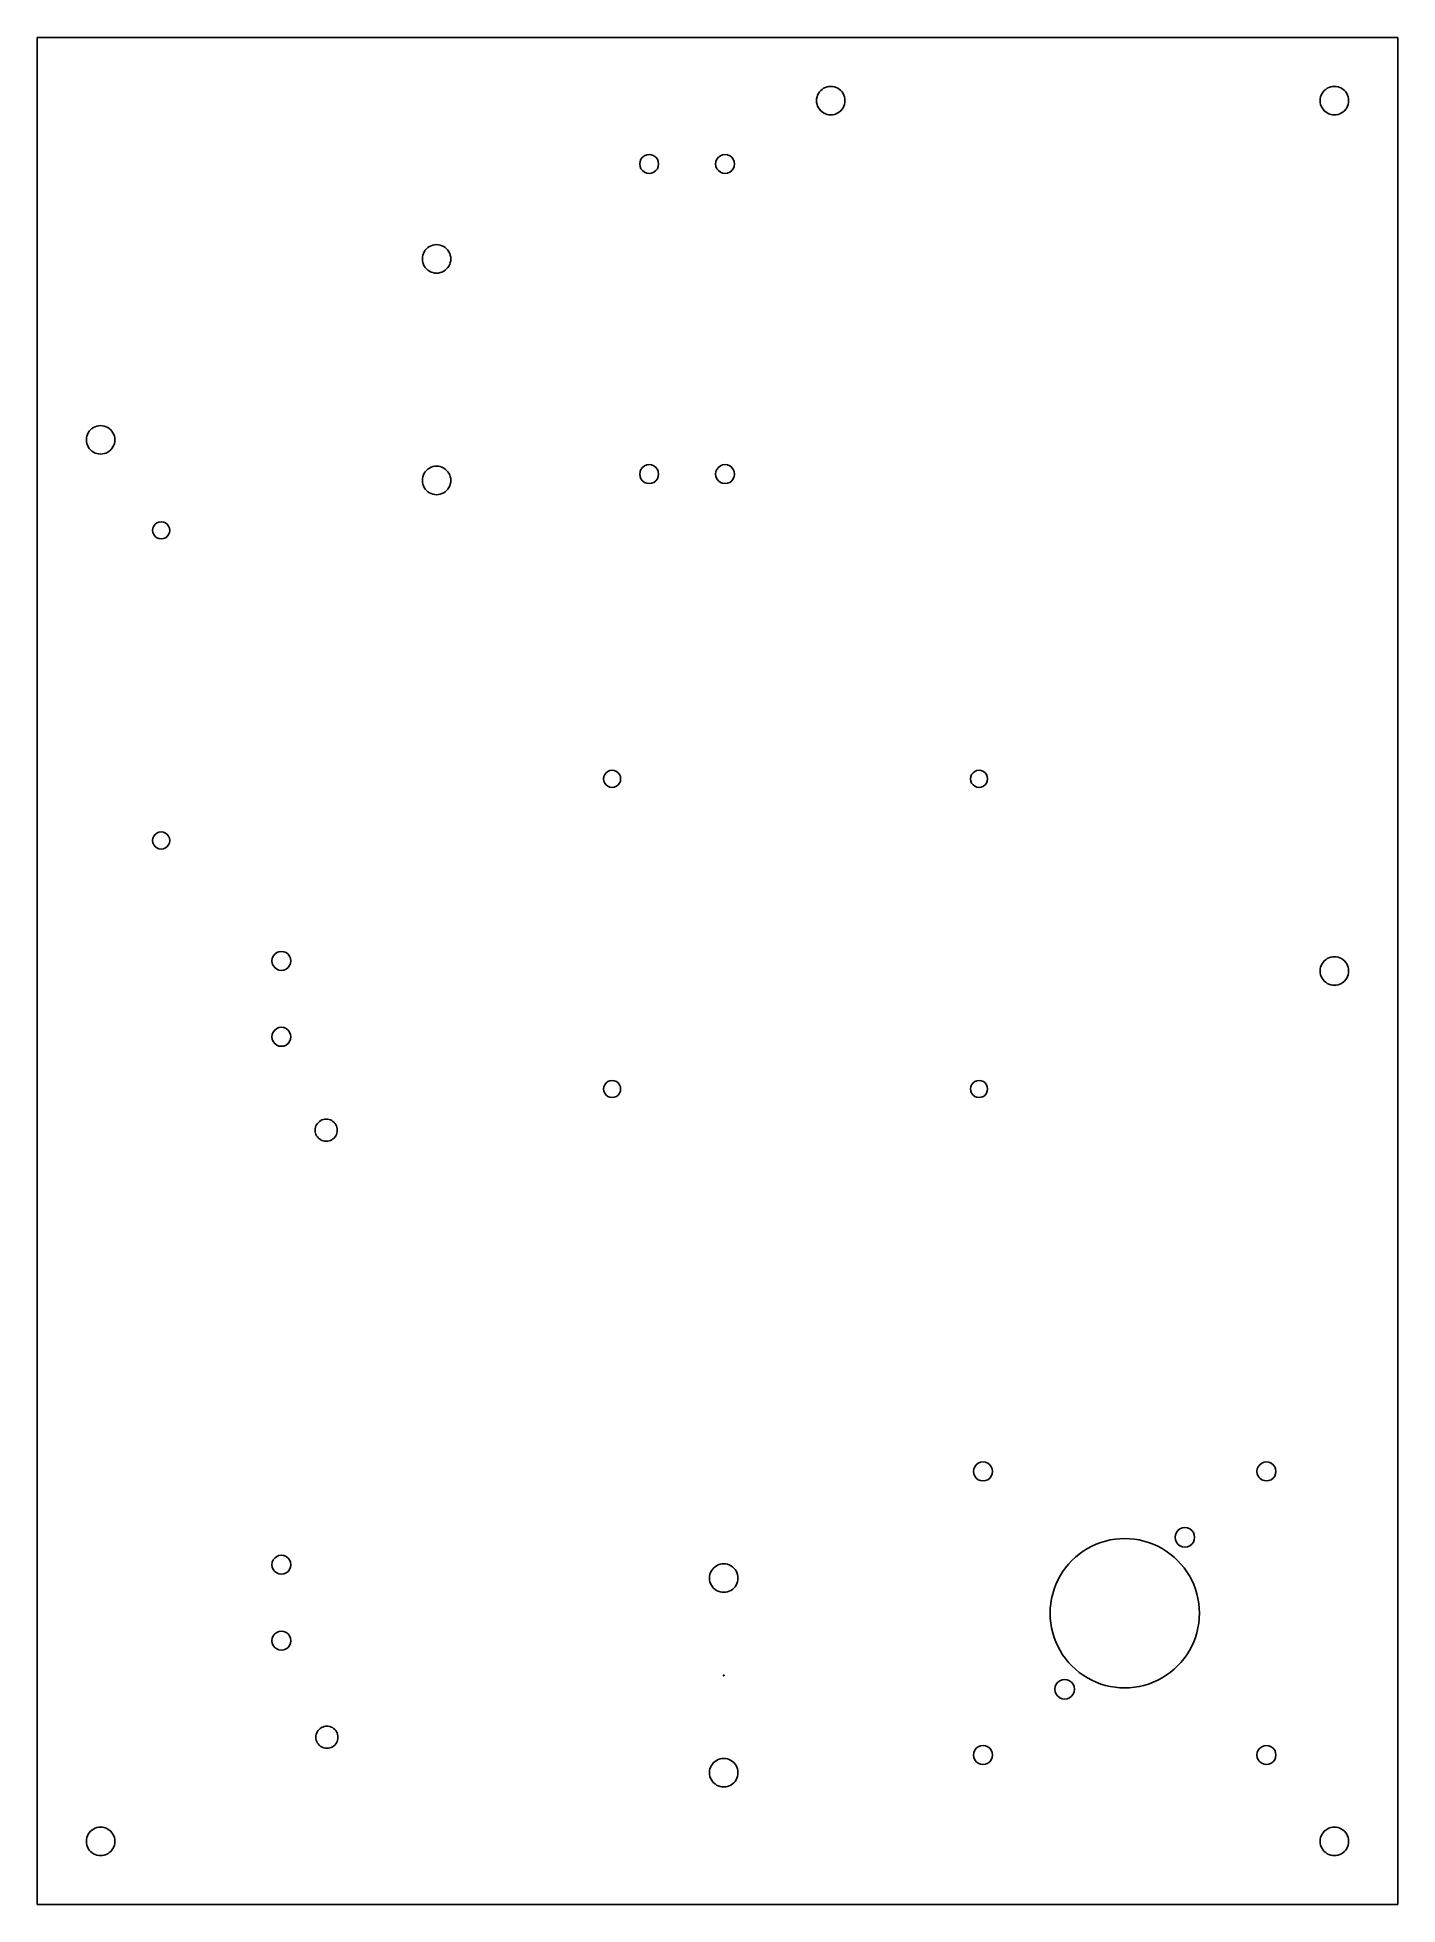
# Model space of a CAD drawing. Extents: x 15 to 624, y 47 to 884.
import ezdxf

# ---------------------------------------------------------------- set-up
doc = ezdxf.new("R2010")
doc.units = 0
doc.layers.get('0').update_dxf_attribs({"linetype": 'CONTINUOUS'})

msp = doc.modelspace()

# ---------------------------------------------------------------- linework, layer by layer
at = {"color": 7}
for points in [[(14.992679, 883.604377), (14.992679, 47.383915)], [(14.992679, 883.604377), (624.441495, 883.604377)], [(624.441495, 883.604377), (624.441495, 47.383915)], [(14.992679, 47.383915), (624.441495, 47.383915)]]:
    msp.add_lwpolyline(points, dxfattribs=at)
for points in [[(376.835197, 855.257921)], [(602.47299, 855.257921)], [(293.35488, 826.911464)], [(327.370628, 826.911464)], [(200.23677, 784.391779)], [(49.717088, 703.352552)], [(293.35488, 688.013822)], [(327.370628, 688.013822)], [(200.23677, 685.179182)], [(74.309902, 662.83063)], [(276.31779, 551.561942)], [(440.72724, 551.561942)], [(74.309902, 523.932992)], [(128.605275, 470.02957)], [(602.47299, 465.49414)], [(128.605275, 436.013822)], [(276.31779, 412.664305)], [(440.72724, 412.664305)], [(149.379315, 394.194295)], [(442.926398, 241.38055)], [(569.918528, 241.38055)], [(533.49333, 211.90024)], [(128.605275, 199.604372)], [(328.87173, 193.640462)], [(535.61931, 177.884492)], [(128.605275, 165.588625)], [(322.681275, 150.05779)], [(479.635058, 143.868737)], [(149.68464, 122.351972)], [(442.926398, 114.388397)], [(569.918528, 114.388397)], [(328.87173, 106.475147)], [(49.717088, 75.73039)], [(602.47299, 75.73039)]]:
    msp.add_lwpolyline(points, close=True, dxfattribs=at)
for points in [[(373.64622, 860.781392), (371.672874, 861.920704), (369.241611, 861.920704), (367.268265, 860.781392)], [(599.285278, 860.785035), (597.311291, 861.925319), (594.878787, 861.925319), (592.9048, 860.785035)], [(367.268265, 860.781392), (365.294919, 859.64208), (364.079288, 857.536545), (364.079288, 855.257921)], [(364.079288, 855.257921), (364.079288, 852.979297), (365.294919, 850.873762), (367.268265, 849.73445)], [(376.835197, 855.257921), (376.835197, 857.536545), (375.619566, 859.64208), (373.64622, 860.781392)], [(373.64622, 849.73445), (375.619566, 850.873762), (376.835197, 852.979297), (376.835197, 855.257921)], [(592.9048, 860.785035), (590.930813, 859.644752), (589.715524, 857.537586), (589.717087, 855.257921)], [(589.717087, 855.257921), (589.715524, 852.978257), (590.930813, 850.871091), (592.9048, 849.730807)], [(602.47299, 855.257921), (602.474553, 857.537586), (601.259265, 859.644752), (599.285278, 860.785035)], [(599.285278, 849.730807), (601.259265, 850.871091), (602.474553, 852.978257), (602.47299, 855.257921)], [(367.268265, 849.73445), (369.241611, 848.595138), (371.672874, 848.595138), (373.64622, 849.73445)], [(592.9048, 849.730807), (594.878787, 848.590523), (597.311291, 848.590523), (599.285278, 849.730807)], [(286.976035, 830.596355), (285.660018, 829.836126), (284.849839, 828.431283), (284.850945, 826.911464)], [(291.22979, 830.596355), (289.913772, 831.356583), (288.292053, 831.356583), (286.976035, 830.596355)], [(293.35488, 826.911464), (293.355986, 828.431283), (292.545807, 829.836126), (291.22979, 830.596355)], [(320.991783, 830.596355), (319.675765, 829.836126), (318.865587, 828.431283), (318.866692, 826.911464)], [(325.245537, 830.596355), (323.92952, 831.356583), (322.3078, 831.356583), (320.991783, 830.596355)], [(327.370628, 826.911464), (327.371733, 828.431283), (326.561555, 829.836126), (325.245537, 830.596355)], [(284.850945, 826.911464), (284.849839, 825.391646), (285.660018, 823.986803), (286.976035, 823.226574)], [(286.976035, 823.226574), (288.292053, 822.466345), (289.913772, 822.466345), (291.22979, 823.226574)], [(291.22979, 823.226574), (292.545807, 823.986803), (293.355986, 825.391646), (293.35488, 826.911464)], [(318.866692, 826.911464), (318.865587, 825.391646), (319.675765, 823.986803), (320.991783, 823.226574)], [(320.991783, 823.226574), (322.3078, 822.466345), (323.92952, 822.466345), (325.245537, 823.226574)], [(325.245537, 823.226574), (326.561555, 823.986803), (327.371733, 825.391646), (327.370628, 826.911464)], [(190.66858, 789.918893), (188.694593, 788.778609), (187.479304, 786.671443), (187.480868, 784.391779)], [(197.049058, 789.918893), (195.075071, 791.059177), (192.642567, 791.059177), (190.66858, 789.918893)], [(200.23677, 784.391779), (200.238333, 786.671443), (199.023045, 788.778609), (197.049058, 789.918893)], [(187.480868, 784.391779), (187.479304, 782.112114), (188.694593, 780.004948), (190.66858, 778.864665)], [(190.66858, 778.864665), (192.642567, 777.724381), (195.075071, 777.724381), (197.049058, 778.864665)], [(197.049058, 778.864665), (199.023045, 780.004948), (200.238333, 782.112114), (200.23677, 784.391779)], [(40.150159, 708.876021), (38.176814, 707.73671), (36.961183, 705.631175), (36.961183, 703.352552)], [(36.961183, 703.352552), (36.961183, 701.073929), (38.176814, 698.968395), (40.150159, 697.829083)], [(46.528112, 708.876021), (44.554766, 710.015333), (42.123505, 710.015333), (40.150159, 708.876021)], [(49.717088, 703.352552), (49.717088, 705.631175), (48.501457, 707.73671), (46.528112, 708.876021)], [(46.528112, 697.829083), (48.501457, 698.968395), (49.717088, 701.073929), (49.717088, 703.352552)], [(40.150159, 697.829083), (42.123505, 696.689772), (44.554766, 696.689772), (46.528112, 697.829083)], [(190.66858, 690.706296), (188.694593, 689.566013), (187.479304, 687.458847), (187.480868, 685.179182)], [(197.049058, 690.706296), (195.075071, 691.84658), (192.642567, 691.84658), (190.66858, 690.706296)], [(200.23677, 685.179182), (200.238333, 687.458847), (199.023045, 689.566013), (197.049058, 690.706296)], [(286.976035, 691.698713), (285.660018, 690.938484), (284.849839, 689.533641), (284.850945, 688.013822)], [(284.850945, 688.013822), (284.849839, 686.494004), (285.660018, 685.089161), (286.976035, 684.328932)], [(291.22979, 691.698713), (289.913772, 692.458941), (288.292053, 692.458941), (286.976035, 691.698713)], [(293.35488, 688.013822), (293.355986, 689.533641), (292.545807, 690.938484), (291.22979, 691.698713)], [(291.22979, 684.328932), (292.545807, 685.089161), (293.355986, 686.494004), (293.35488, 688.013822)], [(320.991783, 691.698713), (319.675765, 690.938484), (318.865587, 689.533641), (318.866692, 688.013822)], [(318.866692, 688.013822), (318.865587, 686.494004), (319.675765, 685.089161), (320.991783, 684.328932)], [(325.245537, 691.698713), (323.92952, 692.458941), (322.3078, 692.458941), (320.991783, 691.698713)], [(327.370628, 688.013822), (327.371733, 689.533641), (326.561555, 690.938484), (325.245537, 691.698713)], [(325.245537, 684.328932), (326.561555, 685.089161), (327.371733, 686.494004), (327.370628, 688.013822)], [(187.480868, 685.179182), (187.479304, 682.899518), (188.694593, 680.792352), (190.66858, 679.652068)], [(190.66858, 679.652068), (192.642567, 678.511784), (195.075071, 678.511784), (197.049058, 679.652068)], [(197.049058, 679.652068), (199.023045, 680.792352), (200.238333, 682.899518), (200.23677, 685.179182)], [(286.976035, 684.328932), (288.292053, 683.568703), (289.913772, 683.568703), (291.22979, 684.328932)], [(320.991783, 684.328932), (322.3078, 683.568703), (323.92952, 683.568703), (325.245537, 684.328932)], [(68.569744, 666.144712), (67.385736, 665.461125), (66.656358, 664.197804), (66.656358, 662.83063)], [(66.656358, 662.83063), (66.656358, 661.463456), (67.385736, 660.200135), (68.569744, 659.516548)], [(72.396516, 666.144712), (71.212509, 666.828299), (69.753751, 666.828299), (68.569744, 666.144712)], [(74.309902, 662.83063), (74.309902, 664.197804), (73.580523, 665.461125), (72.396516, 666.144712)], [(72.396516, 659.516548), (73.580523, 660.200135), (74.309902, 661.463456), (74.309902, 662.83063)], [(68.569744, 659.516548), (69.753751, 658.832961), (71.212509, 658.832961), (72.396516, 659.516548)], [(270.577629, 554.876026), (269.393621, 554.192439), (268.664242, 552.929117), (268.664243, 551.561942)], [(274.404403, 554.876026), (273.220395, 555.559613), (271.761637, 555.559613), (270.577629, 554.876026)], [(276.31779, 551.561942), (276.31779, 552.929117), (275.588411, 554.192439), (274.404403, 554.876026)], [(434.987079, 554.876026), (433.803071, 554.192438), (433.073692, 552.929117), (433.073692, 551.561942)], [(438.813853, 554.876026), (437.629845, 555.559613), (436.171087, 555.559613), (434.987079, 554.876026)], [(440.72724, 551.561942), (440.72724, 552.929117), (439.997861, 554.192438), (438.813853, 554.876026)], [(268.664243, 551.561942), (268.664243, 550.194768), (269.393621, 548.931446), (270.577629, 548.247859)], [(270.577629, 548.247859), (271.761637, 547.564272), (273.220395, 547.564272), (274.404403, 548.247859)], [(274.404403, 548.247859), (275.588411, 548.931446), (276.31779, 550.194768), (276.31779, 551.561942)], [(433.073692, 551.561942), (433.073692, 550.194768), (433.803071, 548.931446), (434.987079, 548.247859)], [(434.987079, 548.247859), (436.171087, 547.564272), (437.629845, 547.564272), (438.813853, 548.247859)], [(438.813853, 548.247859), (439.997861, 548.931446), (440.72724, 550.194768), (440.72724, 551.561942)], [(68.569744, 527.247074), (67.385736, 526.563487), (66.656358, 525.300166), (66.656358, 523.932992)], [(72.396516, 527.247074), (71.212509, 527.930661), (69.753751, 527.930661), (68.569744, 527.247074)], [(74.309902, 523.932992), (74.309902, 525.300166), (73.580523, 526.563487), (72.396516, 527.247074)], [(66.656358, 523.932992), (66.656358, 522.565818), (67.385736, 521.302497), (68.569744, 520.61891)], [(68.569744, 520.61891), (69.753751, 519.935323), (71.212509, 519.935323), (72.396516, 520.61891)], [(72.396516, 520.61891), (73.580523, 521.302497), (74.309902, 522.565818), (74.309902, 523.932992)], [(122.22643, 473.71446), (120.910413, 472.954231), (120.100234, 471.549388), (120.10134, 470.02957)], [(120.10134, 470.02957), (120.100234, 468.509751), (120.910413, 467.104908), (122.22643, 466.344679)], [(126.480185, 473.71446), (125.164167, 474.474689), (123.542448, 474.474689), (122.22643, 473.71446)], [(128.605275, 470.02957), (128.606381, 471.549388), (127.796202, 472.954231), (126.480185, 473.71446)], [(126.480185, 466.344679), (127.796202, 467.104908), (128.606381, 468.509751), (128.605275, 470.02957)], [(592.9048, 471.021254), (590.930813, 469.88097), (589.715524, 467.773804), (589.717087, 465.49414)], [(599.285278, 471.021254), (597.311291, 472.161538), (594.878787, 472.161538), (592.9048, 471.021254)], [(602.47299, 465.49414), (602.474553, 467.773804), (601.259265, 469.88097), (599.285278, 471.021254)], [(122.22643, 466.344679), (123.542448, 465.584451), (125.164167, 465.584451), (126.480185, 466.344679)], [(589.717087, 465.49414), (589.715524, 463.214475), (590.930813, 461.107309), (592.9048, 459.967026)], [(592.9048, 459.967026), (594.878787, 458.826742), (597.311291, 458.826742), (599.285278, 459.967026)], [(599.285278, 459.967026), (601.259265, 461.107309), (602.474553, 463.214475), (602.47299, 465.49414)], [(122.22643, 439.698713), (120.910413, 438.938484), (120.100234, 437.533641), (120.10134, 436.013822)], [(120.10134, 436.013822), (120.100234, 434.494004), (120.910413, 433.089161), (122.22643, 432.328932)], [(126.480185, 439.698713), (125.164167, 440.458941), (123.542448, 440.458941), (122.22643, 439.698713)], [(128.605275, 436.013822), (128.606381, 437.533641), (127.796202, 438.938484), (126.480185, 439.698713)], [(126.480185, 432.328932), (127.796202, 433.089161), (128.606381, 434.494004), (128.605275, 436.013822)], [(122.22643, 432.328932), (123.542448, 431.568703), (125.164167, 431.568703), (126.480185, 432.328932)], [(270.577629, 415.978388), (269.393621, 415.294801), (268.664242, 414.031479), (268.664243, 412.664305)], [(268.664243, 412.664305), (268.664243, 411.29713), (269.393621, 410.033809), (270.577629, 409.350221)], [(274.404403, 415.978388), (273.220395, 416.661976), (271.761637, 416.661976), (270.577629, 415.978388)], [(276.31779, 412.664305), (276.31779, 414.031479), (275.588411, 415.294801), (274.404403, 415.978388)], [(274.404403, 409.350221), (275.588411, 410.033809), (276.31779, 411.29713), (276.31779, 412.664305)], [(434.987079, 415.978388), (433.803071, 415.294801), (433.073692, 414.031479), (433.073692, 412.664305)], [(433.073692, 412.664305), (433.073692, 411.29713), (433.803071, 410.033809), (434.987079, 409.350221)], [(438.813853, 415.978388), (437.629845, 416.661975), (436.171087, 416.661975), (434.987079, 415.978388)], [(440.72724, 412.664305), (440.72724, 414.031479), (439.997861, 415.294801), (438.813853, 415.978388)], [(438.813853, 409.350221), (439.997861, 410.033809), (440.72724, 411.29713), (440.72724, 412.664305)], [(270.577629, 409.350221), (271.761637, 408.666634), (273.220395, 408.666634), (274.404403, 409.350221)], [(434.987079, 409.350221), (436.171087, 408.666634), (437.629845, 408.666634), (438.813853, 409.350221)], [(141.937009, 398.494263), (140.401492, 397.607082), (139.456371, 395.967682), (139.45806, 394.194295)], [(139.45806, 394.194295), (139.456371, 392.420908), (140.401492, 390.781508), (141.937009, 389.894326)], [(146.900366, 398.494263), (145.364849, 399.381445), (143.472526, 399.381445), (141.937009, 398.494263)], [(149.379315, 394.194295), (149.381004, 395.967682), (148.435883, 397.607082), (146.900366, 398.494263)], [(146.900366, 389.894326), (148.435883, 390.781508), (149.381004, 392.420908), (149.379315, 394.194295)], [(141.937009, 389.894326), (143.472526, 389.007145), (145.364849, 389.007145), (146.900366, 389.894326)], [(436.547553, 245.06544), (435.231535, 244.305211), (434.421357, 242.900368), (434.422463, 241.38055)], [(440.801307, 245.06544), (439.48529, 245.825669), (437.86357, 245.825669), (436.547553, 245.06544)], [(442.926398, 241.38055), (442.927503, 242.900368), (442.117325, 244.305211), (440.801307, 245.06544)], [(563.540571, 245.062865), (562.225006, 244.303323), (561.414585, 242.899633), (561.414585, 241.38055)], [(567.792542, 245.062865), (566.476977, 245.822406), (564.856135, 245.822406), (563.540571, 245.062865)], [(569.918528, 241.38055), (569.918528, 242.899633), (569.108106, 244.303323), (567.792542, 245.062865)], [(434.422463, 241.38055), (434.421357, 239.860731), (435.231535, 238.455888), (436.547553, 237.695659)], [(436.547553, 237.695659), (437.86357, 236.935431), (439.48529, 236.935431), (440.801307, 237.695659)], [(440.801307, 237.695659), (442.117325, 238.455888), (442.927503, 239.860731), (442.926398, 241.38055)], [(561.414585, 241.38055), (561.414585, 239.861467), (562.225006, 238.457776), (563.540571, 237.698235)], [(563.540571, 237.698235), (564.856135, 236.938693), (566.476977, 236.938693), (567.792542, 237.698235)], [(567.792542, 237.698235), (569.108106, 238.457776), (569.918528, 239.861467), (569.918528, 241.38055)], [(518.894901, 206.852019), (508.5458, 212.827075), (495.795182, 212.827075), (485.446082, 206.852019)], [(526.902776, 215.705298), (525.54336, 214.920438), (524.705925, 213.469958), (524.705925, 211.90024)], [(524.705925, 211.90024), (524.705925, 210.330521), (525.54336, 208.880041), (526.902776, 208.095182)], [(531.296479, 215.705298), (529.937062, 216.490157), (528.262193, 216.490157), (526.902776, 215.705298)], [(533.49333, 211.90024), (533.49333, 213.469958), (532.655895, 214.920438), (531.296479, 215.705298)], [(531.296479, 208.095182), (532.655895, 208.880041), (533.49333, 210.330521), (533.49333, 211.90024)], [(122.22643, 203.289263), (120.910413, 202.529034), (120.100234, 201.124191), (120.10134, 199.604372)], [(126.480185, 203.289263), (125.164167, 204.049491), (123.542448, 204.049491), (122.22643, 203.289263)], [(128.605275, 199.604372), (128.606381, 201.124191), (127.796202, 202.529034), (126.480185, 203.289263)], [(485.446082, 206.852019), (475.096981, 200.876963), (468.721672, 189.834604), (468.721672, 177.884492)], [(535.61931, 177.884492), (535.61931, 189.834604), (529.244001, 200.876963), (518.894901, 206.852019)], [(526.902776, 208.095182), (528.262193, 207.310322), (529.937062, 207.310322), (531.296479, 208.095182)], [(120.10134, 199.604372), (120.100234, 198.084554), (120.910413, 196.679711), (122.22643, 195.919482)], [(122.22643, 195.919482), (123.542448, 195.159253), (125.164167, 195.159253), (126.480185, 195.919482)], [(126.480185, 195.919482), (127.796202, 196.679711), (128.606381, 198.084554), (128.605275, 199.604372)], [(319.30354, 199.167576), (317.329553, 198.027293), (316.114264, 195.920127), (316.115827, 193.640462)], [(316.115827, 193.640462), (316.114264, 191.360798), (317.329553, 189.253632), (319.30354, 188.113348)], [(325.684018, 199.167576), (323.710031, 200.30786), (321.277527, 200.30786), (319.30354, 199.167576)], [(328.87173, 193.640462), (328.873293, 195.920127), (327.658005, 198.027293), (325.684018, 199.167576)], [(325.684018, 188.113348), (327.658005, 189.253632), (328.873293, 191.360798), (328.87173, 193.640462)], [(319.30354, 188.113348), (321.277527, 186.973064), (323.710031, 186.973064), (325.684018, 188.113348)], [(468.721672, 177.884492), (468.721672, 165.93438), (475.096981, 154.892021), (485.446082, 148.916965)], [(518.894901, 148.916965), (529.244001, 154.892021), (535.61931, 165.93438), (535.61931, 177.884492)], [(122.22643, 169.273515), (120.910413, 168.513286), (120.100234, 167.108443), (120.10134, 165.588625)], [(126.480185, 169.273515), (125.164167, 170.033744), (123.542448, 170.033744), (122.22643, 169.273515)], [(128.605275, 165.588625), (128.606381, 167.108443), (127.796202, 168.513286), (126.480185, 169.273515)], [(120.10134, 165.588625), (120.100234, 164.068806), (120.910413, 162.663963), (122.22643, 161.903734)], [(122.22643, 161.903734), (123.542448, 161.143506), (125.164167, 161.143506), (126.480185, 161.903734)], [(126.480185, 161.903734), (127.796202, 162.663963), (128.606381, 164.068806), (128.605275, 165.588625)], [(322.400025, 150.22017), (322.342012, 150.186676), (322.306275, 150.124777), (322.306275, 150.05779)], [(322.306275, 150.05779), (322.306275, 149.990802), (322.342012, 149.928904), (322.400025, 149.89541)], [(322.587525, 150.22017), (322.529512, 150.253663), (322.458038, 150.253663), (322.400025, 150.22017)], [(322.400025, 149.89541), (322.458038, 149.861916), (322.529512, 149.861916), (322.587525, 149.89541)], [(322.681275, 150.05779), (322.681275, 150.124777), (322.645538, 150.186676), (322.587525, 150.22017)], [(322.587525, 149.89541), (322.645538, 149.928904), (322.681275, 149.990802), (322.681275, 150.05779)], [(473.043225, 147.677499), (471.683157, 146.891652), (470.84607, 145.439514), (470.84766, 143.868737)], [(470.84766, 143.868737), (470.84607, 142.297961), (471.683157, 140.845823), (473.043225, 140.059975)], [(477.439493, 147.677499), (476.079425, 148.463347), (474.403293, 148.463347), (473.043225, 147.677499)], [(479.635058, 143.868737), (479.636647, 145.439514), (478.799561, 146.891652), (477.439493, 147.677499)], [(477.439493, 140.059975), (478.799561, 140.845823), (479.636647, 142.297961), (479.635058, 143.868737)], [(485.446082, 148.916965), (495.795182, 142.94191), (508.5458, 142.94191), (518.894901, 148.916965)], [(473.043225, 140.059975), (474.403293, 139.274128), (476.079425, 139.274128), (477.439493, 140.059975)], [(142.243693, 126.648005), (140.708868, 125.761874), (139.763377, 124.124235), (139.763377, 122.351972)], [(147.204324, 126.648005), (145.6695, 127.534136), (143.778518, 127.534136), (142.243693, 126.648005)], [(149.68464, 122.351972), (149.68464, 124.124235), (148.739149, 125.761874), (147.204324, 126.648005)], [(139.763377, 122.351972), (139.763377, 120.579709), (140.708868, 118.942071), (142.243693, 118.05594)], [(142.243693, 118.05594), (143.778518, 117.169808), (145.6695, 117.169808), (147.204324, 118.05594)], [(147.204324, 118.05594), (148.739149, 118.942071), (149.68464, 120.579709), (149.68464, 122.351972)], [(436.547553, 118.073288), (435.231535, 117.313059), (434.421357, 115.908216), (434.422463, 114.388397)], [(440.801307, 118.073288), (439.48529, 118.833516), (437.86357, 118.833516), (436.547553, 118.073288)], [(442.926398, 114.388397), (442.927503, 115.908216), (442.117325, 117.313059), (440.801307, 118.073288)], [(563.540571, 118.070712), (562.225006, 117.311171), (561.414585, 115.90748), (561.414585, 114.388397)], [(567.792542, 118.070712), (566.476977, 118.830254), (564.856135, 118.830254), (563.540571, 118.070712)], [(569.918528, 114.388397), (569.918528, 115.90748), (569.108106, 117.311171), (567.792542, 118.070712)], [(319.30354, 112.002261), (317.329553, 110.861978), (316.114264, 108.754812), (316.115827, 106.475147)], [(325.684018, 112.002261), (323.710031, 113.142545), (321.277527, 113.142545), (319.30354, 112.002261)], [(328.87173, 106.475147), (328.873293, 108.754812), (327.658005, 110.861978), (325.684018, 112.002261)], [(434.422463, 114.388397), (434.421357, 112.868579), (435.231535, 111.463736), (436.547553, 110.703507)], [(436.547553, 110.703507), (437.86357, 109.943278), (439.48529, 109.943278), (440.801307, 110.703507)], [(440.801307, 110.703507), (442.117325, 111.463736), (442.927503, 112.868579), (442.926398, 114.388397)], [(561.414585, 114.388397), (561.414585, 112.869314), (562.225006, 111.465624), (563.540571, 110.706082)], [(563.540571, 110.706082), (564.856135, 109.946541), (566.476977, 109.946541), (567.792542, 110.706082)], [(567.792542, 110.706082), (569.108106, 111.465624), (569.918528, 112.869314), (569.918528, 114.388397)], [(316.115827, 106.475147), (316.114264, 104.195483), (317.329553, 102.088317), (319.30354, 100.948033)], [(319.30354, 100.948033), (321.277527, 99.807749), (323.710031, 99.807749), (325.684018, 100.948033)], [(325.684018, 100.948033), (327.658005, 102.088317), (328.873293, 104.195483), (328.87173, 106.475147)], [(40.150159, 81.253859), (38.176814, 80.114547), (36.961183, 78.009013), (36.961183, 75.73039)], [(36.961183, 75.73039), (36.961183, 73.451767), (38.176814, 71.346232), (40.150159, 70.206921)], [(46.528112, 81.253859), (44.554766, 82.39317), (42.123505, 82.39317), (40.150159, 81.253859)], [(49.717088, 75.73039), (49.717088, 78.009013), (48.501457, 80.114547), (46.528112, 81.253859)], [(46.528112, 70.206921), (48.501457, 71.346232), (49.717088, 73.451767), (49.717088, 75.73039)], [(592.9048, 81.257504), (590.930813, 80.11722), (589.715524, 78.010054), (589.717087, 75.73039)], [(589.717087, 75.73039), (589.715524, 73.450725), (590.930813, 71.343559), (592.9048, 70.203276)], [(599.285278, 81.257504), (597.311291, 82.397788), (594.878787, 82.397788), (592.9048, 81.257504)], [(602.47299, 75.73039), (602.474553, 78.010054), (601.259265, 80.11722), (599.285278, 81.257504)], [(599.285278, 70.203276), (601.259265, 71.343559), (602.474553, 73.450725), (602.47299, 75.73039)], [(40.150159, 70.206921), (42.123505, 69.067609), (44.554766, 69.067609), (46.528112, 70.206921)], [(592.9048, 70.203276), (594.878787, 69.062992), (597.311291, 69.062992), (599.285278, 70.203276)]]:
    msp.add_open_spline(points, degree=3, dxfattribs=at)

doc.saveas('drawing.dxf')
